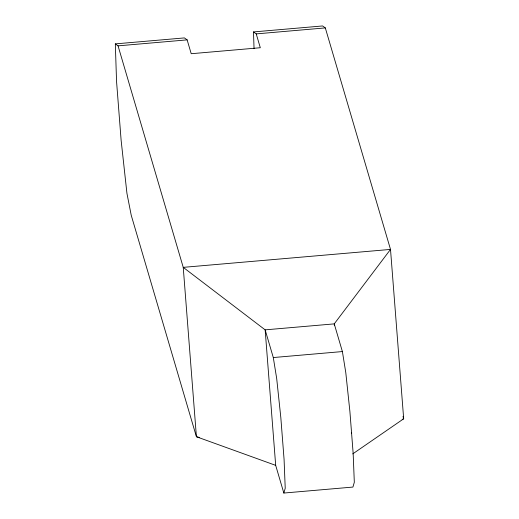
<?xml version="1.0" encoding="UTF-8"?>
<svg xmlns="http://www.w3.org/2000/svg" width="519" height="519" viewBox="0 0 519 519"><rect width="100%" height="100%" fill="white"/><g stroke="black" fill="none" stroke-linecap="round" stroke-linejoin="round"><path stroke-width="0.78" d="M283.835 493.05L285.223 488.249L284.075 459.399L280.818 417.529L276.705 378.623L273.299 357.546L265.151 329.857L183.239 267.356L118.053 45.854L115.322 43.894L116.541 81.288L121.135 140.402L126.941 193.379L131.223 215.236L196.416 436.732L275.686 465.361L283.835 493.05L352.926 487.069L354.315 482.268L353.16 453.418L349.903 411.548L345.79 372.642L342.391 351.564L334.242 323.875L390.509 249.412L325.316 27.909L322.584 25.95L253.499 31.931L254.044 48.637M352.719 453.904L403.678 418.788L390.509 249.412L183.239 267.356L196.416 436.732L199.562 437.472M402.193 419.417L403.678 418.788L402.991 416.452M115.322 43.894L184.407 37.913L187.138 39.872L191.213 53.717L260.304 47.735L256.23 33.891L253.499 31.931M118.053 45.854L187.138 39.872M256.23 33.891L325.316 27.909M273.299 357.546L342.391 351.564M351.532 432.483L351.733 433.157M334.366 325.491L334.242 323.875L265.151 329.857L275.686 465.361"/></g></svg>
